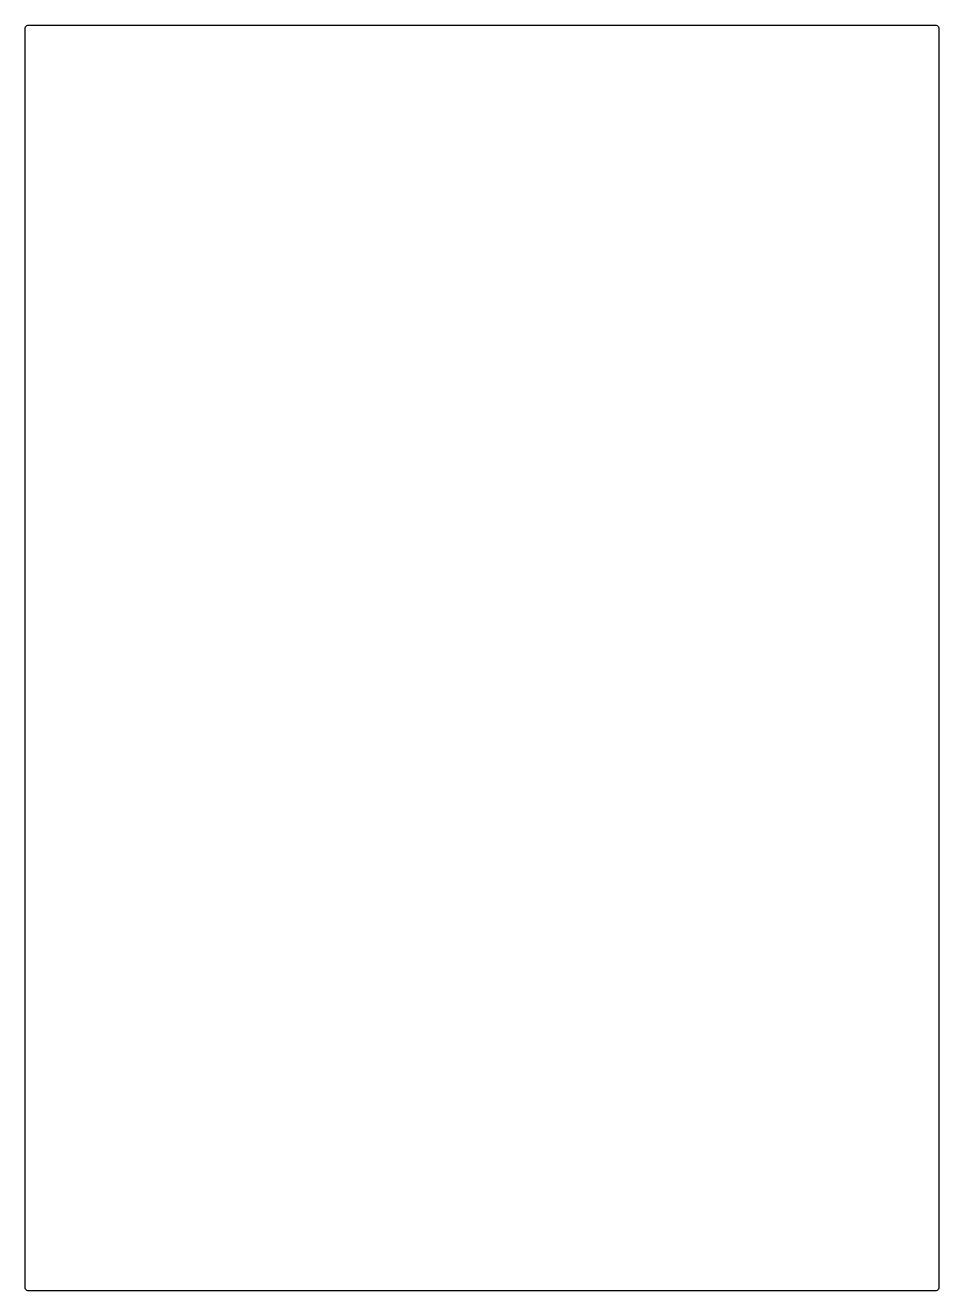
# Model space of a CAD drawing. Header units: millimetres. Extents: x -186 to 186, y -257 to 257.
import ezdxf

# ---------------------------------------------------------------- set-up
doc = ezdxf.new("R2010")
doc.units = ezdxf.units.MM
doc.layers.get('0').update_dxf_attribs({"linetype": 'CONTINUOUS'})

msp = doc.modelspace()

# ---------------------------------------------------------------- linework, layer by layer
msp.add_lwpolyline([(-185.75, -256.25), (-185.75, 256.25, -0.414214), (-184.75, 257.25), (184.75, 257.25, -0.414214), (185.75, 256.25), (185.75, -256.25, -0.414214), (184.75, -257.25), (-184.75, -257.25, -0.414214)], format="xyb", close=True)

doc.saveas('drawing.dxf')
